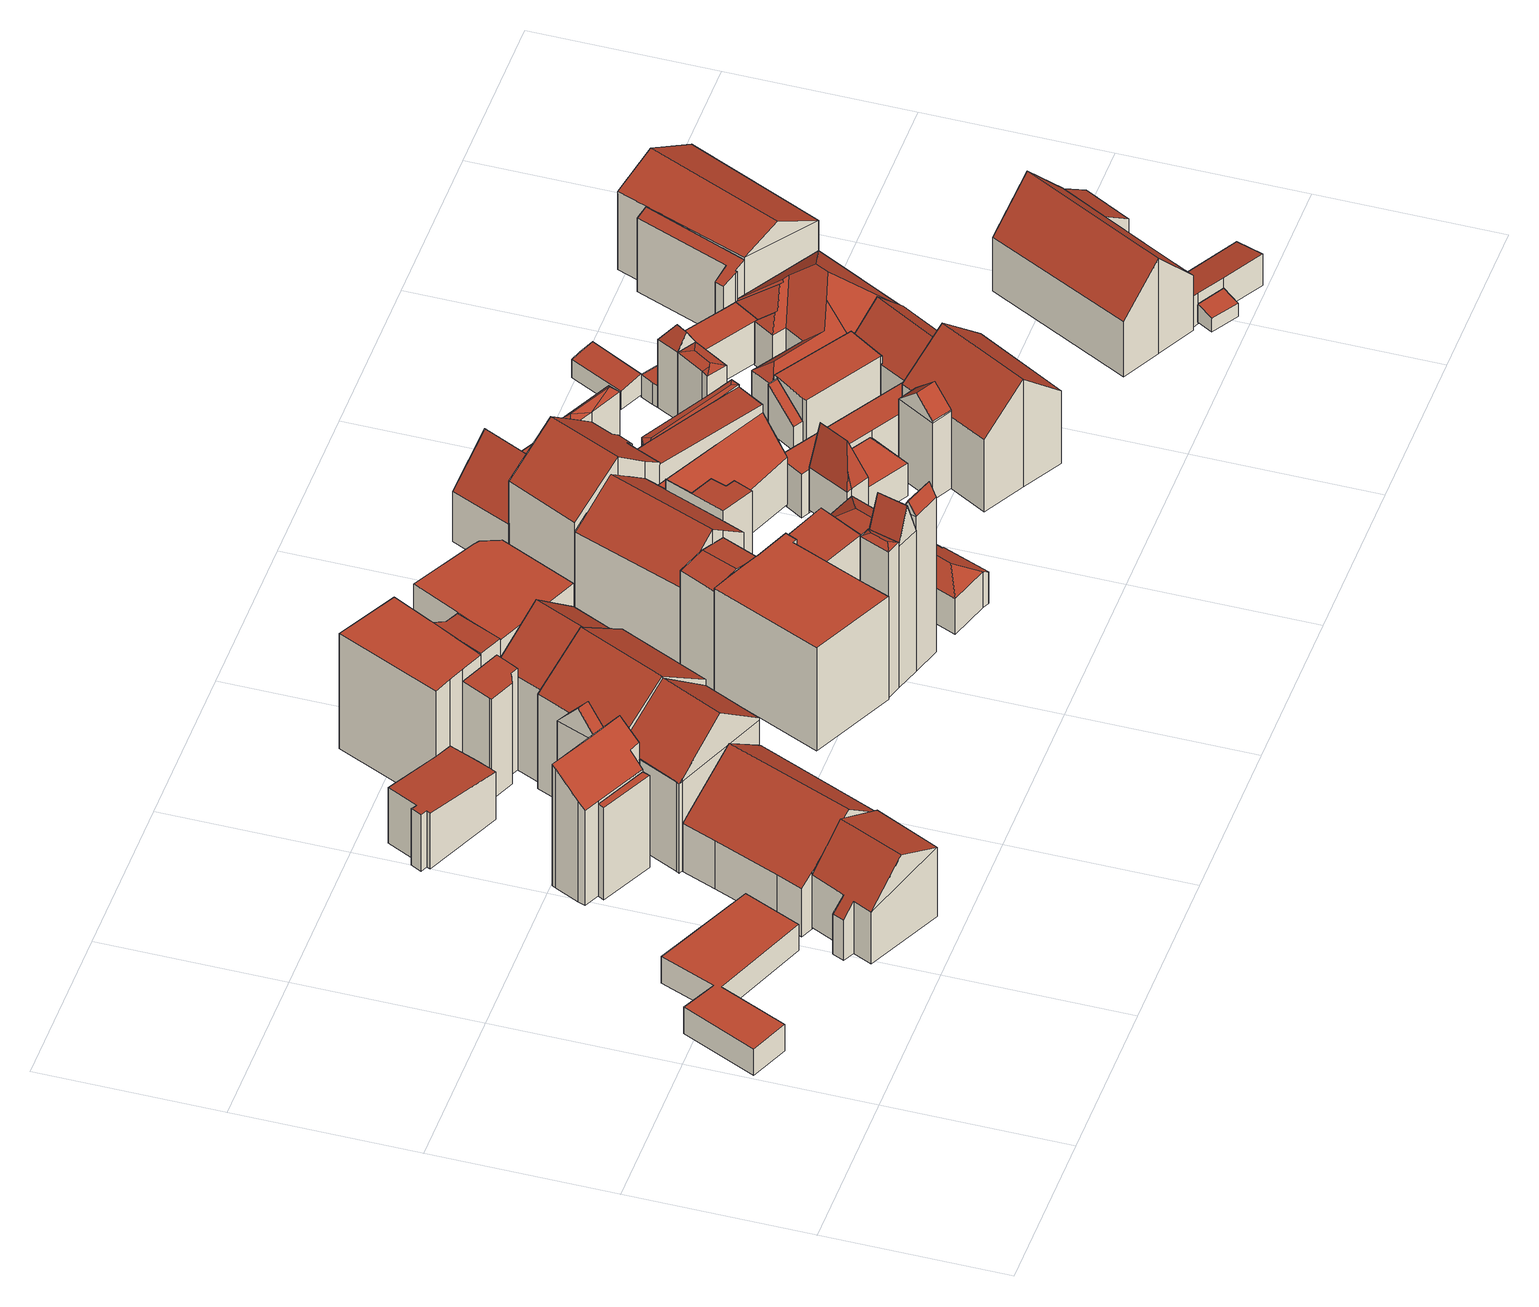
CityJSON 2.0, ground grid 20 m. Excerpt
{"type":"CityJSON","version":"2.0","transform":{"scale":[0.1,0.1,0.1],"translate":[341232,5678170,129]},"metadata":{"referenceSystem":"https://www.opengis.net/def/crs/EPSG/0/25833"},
"CityObjects":{
"building1":{"type":"Building","attributes":{"Dachtyp_tdc":"tdcPolyFlatRoof","Gemeindeschluessel":14729160,"Dachneigung":0,"QualitaetDacherkennung":53,"Geometrietyp2DReferenz":"3000","function":"31001_9998","roofType":"1000","measuredHeight":3.45},"geometry":[{"type":"MultiSurface","lod":"2","boundaries":[[[0,1,2,3]],[[1,4,5,2]],[[4,6,7,5]],[[6,8,9,7]],[[8,10,11,9]],[[10,12,13,11]],[[12,14,15,13]],[[14,0,3,15]],[[14,12,10,8,6,4,1,0]],[[3,2,5,7,9,11,13,15]]],"semantics":{"surfaces":[{"type":"WallSurface"},{"type":"RoofSurface"},{"type":"GroundSurface"}],"values":[0,0,0,0,0,0,0,0,1,2]}}]},
"building2":{"type":"Building","attributes":{"Dachtyp_tdc":"tdcFreeFormRoof","Gemeindeschluessel":14729160,"Dachneigung":46.72,"QualitaetDacherkennung":53,"Geometrietyp2DReferenz":"3000","function":"31001_9998","roofType":"5000","measuredHeight":11.23},"geometry":[{"type":"MultiSurface","lod":"2","boundaries":[[[16,17,18,19]],[[17,20,21,18]],[[20,22,23,21]],[[22,24,25,23]],[[24,26,27,25]],[[26,28,29,27]],[[28,30,31,29]],[[30,16,19,31]],[[32,33,22,20,17,16,30,28]],[[26,24,33,32]],[[24,22,33]],[[28,26,32]],[[19,18,21,23,25,27,29,31]]],"semantics":{"surfaces":[{"type":"WallSurface"},{"type":"RoofSurface"},{"type":"GroundSurface"}],"values":[0,0,0,0,0,0,0,0,1,1,0,0,2]}}]},
"building3":{"type":"Building","attributes":{"Dachtyp_tdc":"tdcFreeFormRoof","Gemeindeschluessel":14729160,"Dachneigung":38.31,"QualitaetDacherkennung":59,"Geometrietyp2DReferenz":"3000","function":"31001_9998","roofType":"5000","measuredHeight":11.74},"geometry":[{"type":"MultiSurface","lod":"2","boundaries":[[[34,35,36,37]],[[35,38,39,36]],[[38,40,41,39]],[[40,42,43,41]],[[42,44,45,43]],[[44,46,47,45]],[[46,48,49,47]],[[48,34,37,49]],[[50,51,44,42,40,38,35]],[[34,48,46,51,50]],[[35,34,50]],[[46,44,51]],[[37,36,39,41,43,45,47,49]]],"semantics":{"surfaces":[{"type":"WallSurface"},{"type":"RoofSurface"},{"type":"GroundSurface"}],"values":[0,0,0,0,0,0,0,0,1,1,0,0,2]}}]},
"building4":{"type":"Building","attributes":{"Gemeindeschluessel":14729160,"Geometrietyp2DReferenz":"3000","function":"31001_9998","roofType":"9999"},"children":["building4-1","building4-2","building4-3"]},
"building4-1":{"type":"BuildingPart","attributes":{"Dachtyp_tdc":"tdcPolyFlatRoof","Dachneigung":39.83,"QualitaetDacherkennung":68,"Geometrietyp2DReferenz":"3000","roofType":"2100","measuredHeight":15.8},"parents":["building4"],"geometry":[{"type":"MultiSurface","lod":"2","boundaries":[[[52,53,54,55,56]],[[53,57,58,59,54]],[[60,61,62,63,64]],[[61,65,66,62]],[[65,67,68,66]],[[67,69,70,68]],[[69,71,72,70]],[[71,73,74,75,72]],[[73,71,69,67,65,61,60,57,53,52]],[[55,54,59,63,62,66,68,70,72,75]],[[64,58,57,60]],[[64,63,59,58]],[[52,56,74,73]],[[56,55,75,74]]],"semantics":{"surfaces":[{"type":"WallSurface"},{"type":"RoofSurface"},{"type":"GroundSurface"},{"type":"ClosureSurface"}],"values":[0,0,0,0,0,0,0,0,1,2,0,3,0,3]}}]},
"building4-2":{"type":"BuildingPart","attributes":{"Dachtyp_tdc":"tdcGableRoof","Dachneigung":39.68,"QualitaetDacherkennung":66,"Geometrietyp2DReferenz":"3000","roofType":"3100","measuredHeight":16.64},"parents":["building4"],"geometry":[{"type":"MultiSurface","lod":"2","boundaries":[[[76,77,78,79]],[[77,80,81,78]],[[80,82,83,81]],[[82,84,85,83]],[[84,56,55,85]],[[74,86,87,75]],[[86,76,79,87]],[[88,89,90,91]],[[56,92,93,80,94,90,89,74]],[[76,91,90,94,77]],[[77,94,80]],[[80,93,82]],[[82,93,92,84]],[[84,92,56]],[[86,88,91,76]],[[74,89,88,86]],[[79,78,81,83,85,55,75,87]],[[74,75,55,56]]],"semantics":{"surfaces":[{"type":"WallSurface"},{"type":"RoofSurface"},{"type":"GroundSurface"},{"type":"ClosureSurface"}],"values":[0,0,0,0,0,0,0,1,1,0,0,0,0,0,0,0,2,3]}}]},
"building4-3":{"type":"BuildingPart","attributes":{"Dachtyp_tdc":"tdcPolyFlatRoof","Dachneigung":0,"QualitaetDacherkennung":26,"Geometrietyp2DReferenz":"3000","roofType":"1000","measuredHeight":11.86},"parents":["building4"],"geometry":[{"type":"MultiSurface","lod":"2","boundaries":[[[58,95,96,59]],[[95,97,98,96]],[[97,64,63,98]],[[97,95,58,64]],[[63,59,96,98]],[[59,63,64,58]]],"semantics":{"surfaces":[{"type":"WallSurface"},{"type":"RoofSurface"},{"type":"GroundSurface"},{"type":"ClosureSurface"}],"values":[0,0,0,1,2,3]}}]},
"building5":{"type":"Building","attributes":{"Dachtyp_tdc":"tdcPolyFlatRoof","Gemeindeschluessel":14729160,"Dachneigung":5.95,"QualitaetDacherkennung":78,"Geometrietyp2DReferenz":"3000","function":"31001_9998","roofType":"2100","measuredHeight":7.36},"geometry":[{"type":"MultiSurface","lod":"2","boundaries":[[[99,100,101,102]],[[100,103,104,101]],[[103,105,106,104]],[[105,107,108,106]],[[107,109,110,108]],[[109,111,112,110]],[[111,113,114,112]],[[113,115,116,114]],[[115,117,118,116]],[[117,99,102,118]],[[117,115,113,111,109,107,105,103,100,99]],[[102,101,104,106,108,110,112,114,116,118]]],"semantics":{"surfaces":[{"type":"WallSurface"},{"type":"RoofSurface"},{"type":"GroundSurface"}],"values":[0,0,0,0,0,0,0,0,0,0,1,2]}}]},
"building6":{"type":"Building","attributes":{"Dachtyp_tdc":"tdcPolyFlatRoof","Gemeindeschluessel":14729160,"Dachneigung":3.76,"QualitaetDacherkennung":42,"Geometrietyp2DReferenz":"3000","function":"31001_9998","roofType":"2100","measuredHeight":3.63},"geometry":[{"type":"MultiSurface","lod":"2","boundaries":[[[119,120,121,122]],[[120,123,124,121]],[[123,125,126,124]],[[125,119,122,126]],[[125,123,120,119]],[[122,121,124,126]]],"semantics":{"surfaces":[{"type":"WallSurface"},{"type":"RoofSurface"},{"type":"GroundSurface"}],"values":[0,0,0,0,1,2]}}]},
"building7":{"type":"Building","attributes":{"Gemeindeschluessel":14729160,"Geometrietyp2DReferenz":"3000","function":"31001_9998","roofType":"9999"},"children":["building7-1","building7-2"]},
"building7-1":{"type":"BuildingPart","attributes":{"Dachtyp_tdc":"tdcGableRoof","Dachneigung":37.81,"QualitaetDacherkennung":62,"Geometrietyp2DReferenz":"3000","roofType":"3100","measuredHeight":16.89},"parents":["building7"],"geometry":[{"type":"MultiSurface","lod":"2","boundaries":[[[127,128,75,129]],[[128,130,131,75]],[[132,133,134]],[[132,135,136,133]],[[135,137,138,136]],[[137,139,140,138]],[[139,141,142,140]],[[141,143,87,142]],[[143,127,129,87]],[[139,137,135,132,144,130,128,127]],[[127,143,141,139]],[[129,75,131,133,136,138,140,142,87]],[[132,134,144]],[[134,133,131,130,144]]],"semantics":{"surfaces":[{"type":"WallSurface"},{"type":"RoofSurface"},{"type":"GroundSurface"},{"type":"ClosureSurface"}],"values":[0,0,0,0,0,0,0,0,0,1,1,2,0,3]}}]},
"building7-2":{"type":"BuildingPart","attributes":{"Dachtyp_tdc":"tdcGableRoof","Dachneigung":49.41,"QualitaetDacherkennung":61,"Geometrietyp2DReferenz":"3000","roofType":"3100","measuredHeight":15.13},"parents":["building7"],"geometry":[{"type":"MultiSurface","lod":"2","boundaries":[[[145,146,147,131,130]],[[146,148,149,147]],[[148,134,133,149]],[[148,146,150]],[[145,144,134,151]],[[146,145,151,150]],[[134,148,150,151]],[[131,147,149,133]],[[130,144,145]],[[131,133,134,144,130]]],"semantics":{"surfaces":[{"type":"WallSurface"},{"type":"RoofSurface"},{"type":"GroundSurface"},{"type":"ClosureSurface"}],"values":[0,0,0,0,0,1,1,2,0,3]}}]},
"building8":{"type":"Building","attributes":{"Gemeindeschluessel":14729160,"Geometrietyp2DReferenz":"3000","function":"31001_9998","roofType":"9999"},"children":["building8-1","building8-2"]},
"building8-1":{"type":"BuildingPart","attributes":{"Dachtyp_tdc":"tdcGableRoof","Dachneigung":39.95,"QualitaetDacherkennung":59,"Geometrietyp2DReferenz":"3000","roofType":"3100","measuredHeight":16.46},"parents":["building8"],"geometry":[{"type":"MultiSurface","lod":"2","boundaries":[[[152,153,154,155]],[[153,156,157,154]],[[156,158,159,157]],[[153,152,160]],[[158,156,161]],[[152,162,158,161,160]],[[156,153,160,161]],[[159,163,155,154,157]],[[162,163,159,158]],[[152,155,163,162]]],"semantics":{"surfaces":[{"type":"WallSurface"},{"type":"RoofSurface"},{"type":"GroundSurface"},{"type":"ClosureSurface"}],"values":[0,0,0,0,0,1,1,2,0,3]}}]},
"building8-2":{"type":"BuildingPart","attributes":{"Dachtyp_tdc":"tdcPolyFlatRoof","Dachneigung":5.05,"QualitaetDacherkennung":59,"Geometrietyp2DReferenz":"3000","roofType":"2100","measuredHeight":13.31},"parents":["building8"],"geometry":[{"type":"MultiSurface","lod":"2","boundaries":[[[164,165,166,163,162]],[[165,167,168,166]],[[167,169,170,168]],[[169,171,126,170]],[[171,172,124,126]],[[172,173,152,155,124]],[[173,172,171,169,167,165,164]],[[163,166,168,170,126,124,155]],[[164,162,152,173]],[[162,163,155,152]]],"semantics":{"surfaces":[{"type":"WallSurface"},{"type":"RoofSurface"},{"type":"GroundSurface"},{"type":"ClosureSurface"}],"values":[0,0,0,0,0,0,1,2,0,3]}}]},
"building9":{"type":"Building","attributes":{"Gemeindeschluessel":14729160,"Geometrietyp2DReferenz":"3000","function":"31001_9998","roofType":"9999"},"children":["building9-1","building9-2","building9-3"]},
"building9-1":{"type":"BuildingPart","attributes":{"Dachtyp_tdc":"tdcPolyFlatRoof","Dachneigung":3.87,"QualitaetDacherkennung":78,"Geometrietyp2DReferenz":"3000","roofType":"2100","measuredHeight":15.14},"parents":["building9"],"geometry":[{"type":"MultiSurface","lod":"2","boundaries":[[[174,175,176,177,178,179]],[[180,181,182,183]],[[181,184,185,182]],[[184,181,180,186,175,174,187]],[[178,177,183,182,185]],[[186,176,175]],[[180,183,177,176,186]],[[179,187,174]],[[178,185,184,187,179]]],"semantics":{"surfaces":[{"type":"WallSurface"},{"type":"RoofSurface"},{"type":"GroundSurface"},{"type":"ClosureSurface"}],"values":[0,0,0,1,2,0,3,0,3]}}]},
"building9-2":{"type":"BuildingPart","attributes":{"Dachtyp_tdc":"tdcPolyFlatRoof","Dachneigung":0,"QualitaetDacherkennung":79,"Geometrietyp2DReferenz":"3000","roofType":"1000","measuredHeight":14.87},"parents":["building9"],"geometry":[{"type":"MultiSurface","lod":"2","boundaries":[[[188,189,190,185,184]],[[189,191,192,190]],[[191,193,194,192]],[[193,195,196,194]],[[195,197,198,196]],[[197,179,178,198]],[[179,197,195,193,191,189,188,187]],[[185,190,192,194,196,198,178]],[[184,187,188]],[[185,178,179,187,184]]],"semantics":{"surfaces":[{"type":"WallSurface"},{"type":"RoofSurface"},{"type":"GroundSurface"},{"type":"ClosureSurface"}],"values":[0,0,0,0,0,0,1,2,0,3]}}]},
"building9-3":{"type":"BuildingPart","attributes":{"Dachtyp_tdc":"tdcPolyFlatRoof","Dachneigung":0,"QualitaetDacherkennung":66,"Geometrietyp2DReferenz":"3000","roofType":"1000","measuredHeight":14.91},"parents":["building9"],"geometry":[{"type":"MultiSurface","lod":"2","boundaries":[[[199,200,201,202]],[[200,203,180,183,201]],[[176,204,205,177]],[[204,206,116,205]],[[206,207,114,116]],[[207,199,202,114]],[[207,206,204,176,186,203,200,199]],[[202,201,183,177,205,116,114]],[[186,180,203]],[[177,183,180,186,176]]],"semantics":{"surfaces":[{"type":"WallSurface"},{"type":"RoofSurface"},{"type":"GroundSurface"},{"type":"ClosureSurface"}],"values":[0,0,0,0,0,0,1,2,0,3]}}]},
"building10":{"type":"Building","attributes":{"Gemeindeschluessel":14729160,"Geometrietyp2DReferenz":"3000","function":"31001_9998","roofType":"9999"},"children":["building10-1","building10-2"]},
"building10-1":{"type":"BuildingPart","attributes":{"Dachtyp_tdc":"tdcPolyFlatRoof","Dachneigung":0,"QualitaetDacherkennung":54,"Geometrietyp2DReferenz":"3000","roofType":"1000","measuredHeight":13.32},"parents":["building10"],"geometry":[{"type":"MultiSurface","lod":"2","boundaries":[[[208,209,210,211,212]],[[213,214,215,216,217]],[[214,218,219,215]],[[218,220,221,219]],[[220,222,223,221]],[[222,224,225,223]],[[224,226,227,225]],[[226,208,212,227]],[[226,224,222,220,218,214,213,228,229,209,208]],[[212,211,216,215,219,221,223,225,227]],[[217,228,213]],[[229,210,209]],[[217,216,211,210]],[[217,210,229,228]]],"semantics":{"surfaces":[{"type":"WallSurface"},{"type":"RoofSurface"},{"type":"GroundSurface"},{"type":"ClosureSurface"}],"values":[0,0,0,0,0,0,0,0,1,2,0,0,3,3]}}]},
"building10-2":{"type":"BuildingPart","attributes":{"Dachtyp_tdc":"tdcGableRoof","Dachneigung":10.09,"QualitaetDacherkennung":53,"Geometrietyp2DReferenz":"3000","roofType":"3100","measuredHeight":13.54},"parents":["building10"],"geometry":[{"type":"MultiSurface","lod":"2","boundaries":[[[210,230,231,211]],[[230,232,233,231]],[[232,217,216,233]],[[232,230,234]],[[230,210,229,235,234]],[[217,232,234,235,228]],[[211,231,233,216]],[[210,211,216,217]],[[228,235,229]],[[217,228,229,210]]],"semantics":{"surfaces":[{"type":"WallSurface"},{"type":"RoofSurface"},{"type":"GroundSurface"},{"type":"ClosureSurface"}],"values":[0,0,0,0,1,1,2,3,0,3]}}]},
"building11":{"type":"Building","attributes":{"Dachtyp_tdc":"tdcFreeFormRoof","Gemeindeschluessel":14729160,"Dachneigung":28.07,"QualitaetDacherkennung":9,"Geometrietyp2DReferenz":"3000","function":"31001_9998","roofType":"5000","measuredHeight":19.26},"geometry":[{"type":"MultiSurface","lod":"2","boundaries":[[[236,237,238,239]],[[237,240,241,238]],[[240,242,243,241]],[[242,236,239,243]],[[244,242,240]],[[245,244,240,237]],[[245,237,236]],[[244,245,236,242]],[[239,238,241,243]]],"semantics":{"surfaces":[{"type":"WallSurface"},{"type":"RoofSurface"},{"type":"GroundSurface"}],"values":[0,0,0,0,1,1,1,1,2]}}]},
"building12":{"type":"Building","attributes":{"Dachtyp_tdc":"tdcFreeFormRoof","Gemeindeschluessel":14729160,"Dachneigung":71.03,"QualitaetDacherkennung":15,"Geometrietyp2DReferenz":"3000","function":"31001_9998","roofType":"5000","measuredHeight":22.57},"geometry":[{"type":"MultiSurface","lod":"2","boundaries":[[[246,247,243,239]],[[247,248,249,243]],[[248,250,251,249]],[[250,252,253,251]],[[252,246,239,253]],[[254,250,248]],[[255,250,254]],[[250,255,252]],[[254,248,247]],[[255,254,247,246]],[[255,246,252]],[[239,243,249,251,253]]],"semantics":{"surfaces":[{"type":"WallSurface"},{"type":"RoofSurface"},{"type":"GroundSurface"}],"values":[0,0,0,0,0,1,1,1,0,1,0,2]}}]},
"building13":{"type":"Building","attributes":{"Dachtyp_tdc":"tdcFreeFormRoof","Gemeindeschluessel":14729160,"Dachneigung":59.98,"QualitaetDacherkennung":7,"Geometrietyp2DReferenz":"3000","function":"31001_9998","roofType":"5000","measuredHeight":21.56},"geometry":[{"type":"MultiSurface","lod":"2","boundaries":[[[256,257,253,258]],[[257,259,251,253]],[[259,260,261,251]],[[260,256,258,261]],[[262,263,260,259]],[[262,259,257]],[[263,262,257,256]],[[263,256,260]],[[258,253,251,261]]],"semantics":{"surfaces":[{"type":"WallSurface"},{"type":"RoofSurface"},{"type":"GroundSurface"}],"values":[0,0,0,0,1,0,1,0,2]}}]},
"building14":{"type":"Building","attributes":{"Gemeindeschluessel":14729160,"Geometrietyp2DReferenz":"3000","function":"31001_9998","roofType":"9999"},"children":["building14-1","building14-2"]},
"building14-1":{"type":"BuildingPart","attributes":{"Dachtyp_tdc":"tdcGableRoof","Dachneigung":41.11,"QualitaetDacherkennung":65,"Geometrietyp2DReferenz":"3000","roofType":"3100","measuredHeight":15.08},"parents":["building14"],"geometry":[{"type":"MultiSurface","lod":"2","boundaries":[[[264,265,266,267]],[[265,268,233,266]],[[268,269,270,233]],[[269,271,231,270]],[[271,272,273,231]],[[272,274,275,273]],[[274,276,277,275]],[[276,278,279,277]],[[278,280,281,279]],[[274,272,271,269]],[[269,268,265,264,280,278,276,274]],[[281,267,266,233,270,231,273,275,277,279]],[[267,281,280,264]]],"semantics":{"surfaces":[{"type":"WallSurface"},{"type":"RoofSurface"},{"type":"GroundSurface"},{"type":"ClosureSurface"}],"values":[0,0,0,0,0,0,0,0,0,1,1,2,3]}}]},
"building14-2":{"type":"BuildingPart","attributes":{"Dachtyp_tdc":"tdcPolyFlatRoof","Dachneigung":3.14,"QualitaetDacherkennung":75,"Geometrietyp2DReferenz":"3000","roofType":"2100","measuredHeight":12.87},"parents":["building14"],"geometry":[{"type":"MultiSurface","lod":"2","boundaries":[[[282,283,279,281,280]],[[283,284,285,279]],[[284,286,287,285]],[[286,288,289,287]],[[288,290,291,289]],[[290,292,293,291]],[[292,294,295,293]],[[294,296,264,267,295]],[[294,292,290,288,286,284,283,282,296]],[[267,281,279,285,287,289,291,293,295]],[[282,280,264,296]],[[280,281,267,264]]],"semantics":{"surfaces":[{"type":"WallSurface"},{"type":"RoofSurface"},{"type":"GroundSurface"},{"type":"ClosureSurface"}],"values":[0,0,0,0,0,0,0,0,1,2,0,3]}}]},
"building15":{"type":"Building","attributes":{"Dachtyp_tdc":"tdcPolyFlatRoof","Gemeindeschluessel":14729160,"Dachneigung":7.16,"QualitaetDacherkennung":75,"Geometrietyp2DReferenz":"3000","function":"31001_9998","roofType":"2100","measuredHeight":6.67},"geometry":[{"type":"MultiSurface","lod":"2","boundaries":[[[297,298,215,219]],[[298,299,216,215]],[[299,300,233,216]],[[300,301,266,233]],[[301,302,303,266]],[[302,304,305,303]],[[304,306,307,305]],[[306,297,219,307]],[[306,304,302,301,300,299,298,297]],[[219,215,216,233,266,303,305,307]]],"semantics":{"surfaces":[{"type":"WallSurface"},{"type":"RoofSurface"},{"type":"GroundSurface"}],"values":[0,0,0,0,0,0,0,0,1,2]}}]},
"building16":{"type":"Building","attributes":{"Dachtyp_tdc":"tdcPolyFlatRoof","Gemeindeschluessel":14729160,"Dachneigung":3.64,"QualitaetDacherkennung":50,"Geometrietyp2DReferenz":"3000","function":"31001_9998","roofType":"2100","measuredHeight":3.98},"geometry":[{"type":"MultiSurface","lod":"2","boundaries":[[[308,309,310,311]],[[309,312,313,310]],[[312,314,315,313]],[[314,308,311,315]],[[314,312,309,308]],[[311,310,313,315]]],"semantics":{"surfaces":[{"type":"WallSurface"},{"type":"RoofSurface"},{"type":"GroundSurface"}],"values":[0,0,0,0,1,2]}}]},
"building17":{"type":"Building","attributes":{"Dachtyp_tdc":"tdcFreeFormRoof","Gemeindeschluessel":14729160,"Dachneigung":31.75,"QualitaetDacherkennung":18,"Geometrietyp2DReferenz":"3000","function":"31001_9998","roofType":"5000","measuredHeight":6.1},"geometry":[{"type":"MultiSurface","lod":"2","boundaries":[[[316,317,318,319]],[[317,320,321,318]],[[320,322,323,321]],[[322,324,325,323]],[[324,326,327,325]],[[326,328,329,327]],[[328,330,331,329]],[[330,332,333,331]],[[332,334,335,333]],[[334,316,319,335]],[[330,328,326,324,336,337]],[[324,322,336]],[[322,320,317,316,334,337,336]],[[334,332,330,337]],[[319,318,321,323,325,327,329,331,333,335]]],"semantics":{"surfaces":[{"type":"WallSurface"},{"type":"RoofSurface"},{"type":"GroundSurface"}],"values":[0,0,0,0,0,0,0,0,0,0,1,1,1,1,2]}}]},
"building18":{"type":"Building","attributes":{"Dachtyp_tdc":"tdcGableRoof","Gemeindeschluessel":14729160,"Dachneigung":53.48,"QualitaetDacherkennung":50,"Geometrietyp2DReferenz":"3000","function":"31001_9998","roofType":"3100","measuredHeight":11.71},"geometry":[{"type":"MultiSurface","lod":"2","boundaries":[[[338,339,340,341]],[[339,342,343,340]],[[342,344,345,343]],[[344,346,347,345]],[[346,348,349,347]],[[348,350,351,349]],[[350,352,353,351]],[[352,338,341,353]],[[348,346,344,342]],[[342,339,338,352,350,348]],[[341,340,343,345,347,349,351,353]]],"semantics":{"surfaces":[{"type":"WallSurface"},{"type":"RoofSurface"},{"type":"GroundSurface"}],"values":[0,0,0,0,0,0,0,0,1,1,2]}}]},
"building19":{"type":"Building","attributes":{"Gemeindeschluessel":14729160,"Geometrietyp2DReferenz":"3000","function":"31001_9998","roofType":"9999"},"children":["building19-1","building19-2","building19-3"]},
"building19-1":{"type":"BuildingPart","attributes":{"Dachtyp_tdc":"tdcPolyFlatRoof","Dachneigung":5.62,"QualitaetDacherkennung":31,"Geometrietyp2DReferenz":"3000","roofType":"2100","measuredHeight":12.09},"parents":["building19"],"geometry":[{"type":"MultiSurface","lod":"2","boundaries":[[[354,355,356,357]],[[355,358,359,356]],[[360,361,362,363,364]],[[360,358,355,354,365,361]],[[363,357,356,359,364]],[[365,362,361]],[[354,357,363,362,365]],[[364,359,358,360]]],"semantics":{"surfaces":[{"type":"WallSurface"},{"type":"RoofSurface"},{"type":"GroundSurface"},{"type":"ClosureSurface"}],"values":[0,0,0,1,2,0,3,3]}}]},
"building19-2":{"type":"BuildingPart","attributes":{"Dachtyp_tdc":"tdcFreeFormRoof","Dachneigung":13.25,"QualitaetDacherkennung":22,"Geometrietyp2DReferenz":"3000","roofType":"5000","measuredHeight":11.1},"parents":["building19"],"geometry":[{"type":"MultiSurface","lod":"2","boundaries":[[[366,367,368,369]],[[367,370,371,368]],[[370,372,354,357,371]],[[362,366,369,363]],[[373,372,370]],[[370,367,366,374,373]],[[374,366,362]],[[373,374,362,365,372]],[[369,368,371,357,363]],[[365,354,372]],[[363,357,354,365,362]]],"semantics":{"surfaces":[{"type":"WallSurface"},{"type":"RoofSurface"},{"type":"GroundSurface"},{"type":"ClosureSurface"}],"values":[0,0,0,0,1,1,1,1,2,0,3]}}]},
"building19-3":{"type":"BuildingPart","attributes":{"Dachtyp_tdc":"tdcGableRoof","Dachneigung":37.41,"QualitaetDacherkennung":68,"Geometrietyp2DReferenz":"3000","roofType":"3100","measuredHeight":16.78},"parents":["building19"],"geometry":[{"type":"MultiSurface","lod":"2","boundaries":[[[375,376,377,378]],[[376,379,380,377]],[[379,381,382,380]],[[381,383,360,364,382]],[[384,385,386,359,358]],[[385,387,388,386]],[[387,389,390,388]],[[389,391,345,390]],[[391,392,393,345]],[[392,394,340,393]],[[394,395,396,340]],[[395,375,378,396]],[[392,391,389,387]],[[387,385,384,383,381,379,376,375,395,394,392]],[[378,377,380,382,364,359,386,388,390,345,393,340,396]],[[384,358,360,383]],[[358,359,364,360]]],"semantics":{"surfaces":[{"type":"WallSurface"},{"type":"RoofSurface"},{"type":"GroundSurface"},{"type":"ClosureSurface"}],"values":[0,0,0,0,0,0,0,0,0,0,0,0,1,1,2,0,3]}}]},
"building20":{"type":"Building","attributes":{"Dachtyp_tdc":"tdcPolyFlatRoof","Gemeindeschluessel":14729160,"Dachneigung":42.91,"QualitaetDacherkennung":69,"Geometrietyp2DReferenz":"3000","function":"31001_9998","roofType":"2100","measuredHeight":9.56},"geometry":[{"type":"MultiSurface","lod":"2","boundaries":[[[397,398,399,400]],[[398,401,402,399]],[[401,403,404,402]],[[403,405,406,404]],[[405,407,408,406]],[[407,409,410,408]],[[409,411,412,410]],[[411,397,400,412]],[[411,409,407,405,403,401,398,397]],[[400,399,402,404,406,408,410,412]]],"semantics":{"surfaces":[{"type":"WallSurface"},{"type":"RoofSurface"},{"type":"GroundSurface"}],"values":[0,0,0,0,0,0,0,0,1,2]}}]},
"building21":{"type":"Building","attributes":{"Dachtyp_tdc":"tdcFreeFormRoof","Gemeindeschluessel":14729160,"Dachneigung":72.75,"QualitaetDacherkennung":17,"Geometrietyp2DReferenz":"3000","function":"31001_9998","roofType":"5000","measuredHeight":10.39},"geometry":[{"type":"MultiSurface","lod":"2","boundaries":[[[413,414,415,333]],[[414,416,417,415]],[[416,418,419,417]],[[418,420,335,419]],[[420,413,333,335]],[[421,422,420,418]],[[423,421,418,416]],[[423,416,414]],[[422,421,423,414,413]],[[422,413,420]],[[333,415,417,419,335]]],"semantics":{"surfaces":[{"type":"WallSurface"},{"type":"RoofSurface"},{"type":"GroundSurface"}],"values":[0,0,0,0,0,1,1,0,1,1,2]}}]},
"building22":{"type":"Building","attributes":{"Dachtyp_tdc":"tdcFreeFormRoof","Gemeindeschluessel":14729160,"Dachneigung":41.61,"QualitaetDacherkennung":1,"Geometrietyp2DReferenz":"3000","function":"31001_9998","roofType":"5000","measuredHeight":14.29},"geometry":[{"type":"MultiSurface","lod":"2","boundaries":[[[424,425,340,396]],[[425,426,341,340]],[[426,427,428,341]],[[427,429,430,428]],[[429,424,396,430]],[[431,429,427]],[[432,431,427,426]],[[432,426,425]],[[431,424,429]],[[432,424,431]],[[424,432,425]],[[396,340,341,428,430]]],"semantics":{"surfaces":[{"type":"WallSurface"},{"type":"RoofSurface"},{"type":"GroundSurface"}],"values":[0,0,0,0,0,1,1,1,1,1,1,2]}}]},
"building23":{"type":"Building","attributes":{"Dachtyp_tdc":"tdcPolyFlatRoof","Gemeindeschluessel":14729160,"Dachneigung":2.59,"QualitaetDacherkennung":27,"Geometrietyp2DReferenz":"3000","function":"31001_9998","roofType":"2100","measuredHeight":5.54},"geometry":[{"type":"MultiSurface","lod":"2","boundaries":[[[433,434,435,436]],[[434,437,438,435]],[[437,439,440,438]],[[439,441,442,440]],[[441,443,444,442]],[[443,433,436,444]],[[443,441,439,437,434,433]],[[436,435,438,440,442,444]]],"semantics":{"surfaces":[{"type":"WallSurface"},{"type":"RoofSurface"},{"type":"GroundSurface"}],"values":[0,0,0,0,0,0,1,2]}}]},
"building24":{"type":"Building","attributes":{"Dachtyp_tdc":"tdcFreeFormRoof","Gemeindeschluessel":14729160,"Dachneigung":51.87,"QualitaetDacherkennung":5,"Geometrietyp2DReferenz":"3000","function":"31001_9998","roofType":"5000","measuredHeight":7.49},"geometry":[{"type":"MultiSurface","lod":"2","boundaries":[[[445,446,417,419]],[[446,447,448,417]],[[447,449,450,448]],[[449,445,419,450]],[[451,449,447]],[[452,451,447,446]],[[452,446,445]],[[451,452,445,449]],[[419,417,448,450]]],"semantics":{"surfaces":[{"type":"WallSurface"},{"type":"RoofSurface"},{"type":"GroundSurface"}],"values":[0,0,0,0,1,1,0,1,2]}}]},
"building25":{"type":"Building","attributes":{"Dachtyp_tdc":"tdcPolyFlatRoof","Gemeindeschluessel":14729160,"Dachneigung":32.99,"QualitaetDacherkennung":64,"Geometrietyp2DReferenz":"3000","function":"31001_9998","roofType":"2100","measuredHeight":5.29},"geometry":[{"type":"MultiSurface","lod":"2","boundaries":[[[453,454,455,456]],[[454,457,458,455]],[[457,459,460,458]],[[459,453,456,460]],[[459,457,454,453]],[[456,455,458,460]]],"semantics":{"surfaces":[{"type":"WallSurface"},{"type":"RoofSurface"},{"type":"GroundSurface"}],"values":[0,0,0,0,1,2]}}]},
"building26":{"type":"Building","attributes":{"Dachtyp_tdc":"tdcPolyFlatRoof","Gemeindeschluessel":14729160,"Dachneigung":6.29,"QualitaetDacherkennung":61,"Geometrietyp2DReferenz":"3000","function":"31001_9998","roofType":"2100","measuredHeight":4.39},"geometry":[{"type":"MultiSurface","lod":"2","boundaries":[[[461,462,463,464]],[[462,465,466,463]],[[465,467,468,466]],[[467,469,470,468]],[[469,461,464,470]],[[469,467,465,462,461]],[[464,463,466,468,470]]],"semantics":{"surfaces":[{"type":"WallSurface"},{"type":"RoofSurface"},{"type":"GroundSurface"}],"values":[0,0,0,0,0,1,2]}}]},
"building27":{"type":"Building","attributes":{"Gemeindeschluessel":14729160,"Geometrietyp2DReferenz":"3000","function":"31001_9998","roofType":"9999"},"children":["building27-1","building27-2"]},
"building27-1":{"type":"BuildingPart","attributes":{"Dachtyp_tdc":"tdcGableRoof","Dachneigung":43.27,"QualitaetDacherkennung":59,"Geometrietyp2DReferenz":"3000","roofType":"3100","measuredHeight":12.35},"parents":["building27"],"geometry":[{"type":"MultiSurface","lod":"2","boundaries":[[[471,472,473,474]],[[472,475,476,473]],[[475,477,476]],[[478,471,474,479,480]],[[481,482,483,484]],[[472,483,482,475]],[[471,484,483,472]],[[478,481,484,471]],[[475,482,481,478]],[[474,473,476,479]],[[480,477,475,478]],[[480,479,476,477]]],"semantics":{"surfaces":[{"type":"WallSurface"},{"type":"RoofSurface"},{"type":"GroundSurface"},{"type":"ClosureSurface"}],"values":[0,0,0,0,1,1,0,0,0,2,0,3]}}]},
"building27-2":{"type":"BuildingPart","attributes":{"Dachtyp_tdc":"tdcGableRoof","Dachneigung":40.97,"QualitaetDacherkennung":61,"Geometrietyp2DReferenz":"3000","roofType":"3100","measuredHeight":13.83},"parents":["building27"],"geometry":[{"type":"MultiSurface","lod":"2","boundaries":[[[485,486,487,488]],[[486,480,479,487]],[[477,489,476]],[[489,490,491,476]],[[490,492,493,491]],[[492,494,495,493]],[[494,496,497,495]],[[496,485,488,497]],[[492,490,489,477,480,486,485]],[[485,496,494,492]],[[488,487,479,476,491,493,495,497]],[[477,476,479,480]]],"semantics":{"surfaces":[{"type":"WallSurface"},{"type":"RoofSurface"},{"type":"GroundSurface"},{"type":"ClosureSurface"}],"values":[0,0,0,0,0,0,0,0,1,1,2,3]}}]},
"building28":{"type":"Building","attributes":{"Dachtyp_tdc":"tdcPolyFlatRoof","Gemeindeschluessel":14729160,"Dachneigung":38.42,"QualitaetDacherkennung":53,"Geometrietyp2DReferenz":"3000","function":"31001_9998","roofType":"2100","measuredHeight":6.04},"geometry":[{"type":"MultiSurface","lod":"2","boundaries":[[[498,499,500,501]],[[499,502,503,500]],[[502,504,505,503]],[[504,498,501,505]],[[504,502,499,498]],[[501,500,503,505]]],"semantics":{"surfaces":[{"type":"WallSurface"},{"type":"RoofSurface"},{"type":"GroundSurface"}],"values":[0,0,0,0,1,2]}}]},
"building29":{"type":"Building","attributes":{"Gemeindeschluessel":14729160,"Geometrietyp2DReferenz":"3000","function":"31001_9998","roofType":"9999"},"children":["building29-1","building29-2"]},
"building29-1":{"type":"BuildingPart","attributes":{"Dachtyp_tdc":"tdcPolyFlatRoof","Dachneigung":0,"QualitaetDacherkennung":29,"Geometrietyp2DReferenz":"3000","roofType":"1000","measuredHeight":5.62},"parents":["building29"],"geometry":[{"type":"MultiSurface","lod":"2","boundaries":[[[506,507,508,509,510]],[[507,511,512,508]],[[511,513,514,512]],[[513,515,516,514]],[[515,517,518,516]],[[517,519,520,518]],[[519,521,522,520]],[[521,523,524,525,522]],[[521,519,517,515,513,511,507,506,523]],[[525,509,508,512,514,516,518,520,522]],[[510,524,523,506]],[[510,509,525,524]]],"semantics":{"surfaces":[{"type":"WallSurface"},{"type":"RoofSurface"},{"type":"GroundSurface"},{"type":"ClosureSurface"}],"values":[0,0,0,0,0,0,0,0,1,2,0,3]}}]},
"building29-2":{"type":"BuildingPart","attributes":{"Dachtyp_tdc":"tdcGableRoof","Dachneigung":44.58,"QualitaetDacherkennung":83,"Geometrietyp2DReferenz":"3000","roofType":"3100","measuredHeight":9.19},"parents":["building29"],"geometry":[{"type":"MultiSurface","lod":"2","boundaries":[[[526,527,528,529]],[[527,530,531,528]],[[530,532,533,531]],[[532,534,535,533]],[[534,536,537,535]],[[536,538,539,537]],[[538,540,541,539]],[[540,510,509,541]],[[524,526,529,525]],[[540,538,536,534]],[[534,532,530,527,526,524,510,540]],[[529,528,531,533,535,537,539,541,509,525]],[[525,509,510,524]]],"semantics":{"surfaces":[{"type":"WallSurface"},{"type":"RoofSurface"},{"type":"GroundSurface"},{"type":"ClosureSurface"}],"values":[0,0,0,0,0,0,0,0,0,1,1,2,3]}}]},
"building30":{"type":"Building","attributes":{"Dachtyp_tdc":"tdcFreeFormRoof","Gemeindeschluessel":14729160,"Dachneigung":16.24,"QualitaetDacherkennung":4,"Geometrietyp2DReferenz":"3000","function":"31001_9998","roofType":"5000","measuredHeight":8.91},"geometry":[{"type":"MultiSurface","lod":"2","boundaries":[[[542,543,544,545]],[[543,546,547,544]],[[546,548,549,547]],[[548,550,551,549]],[[550,542,545,551]],[[552,553,550,548]],[[552,548,546]],[[554,553,552,546,543]],[[554,543,542]],[[553,554,542,550]],[[545,544,547,549,551]]],"semantics":{"surfaces":[{"type":"WallSurface"},{"type":"RoofSurface"},{"type":"GroundSurface"}],"values":[0,0,0,0,0,1,1,1,1,1,2]}}]},
"building31":{"type":"Building","attributes":{"Dachtyp_tdc":"tdcPolyFlatRoof","Gemeindeschluessel":14729160,"Dachneigung":2.73,"QualitaetDacherkennung":75,"Geometrietyp2DReferenz":"3000","function":"31001_9998","roofType":"2100","measuredHeight":6.58},"geometry":[{"type":"MultiSurface","lod":"2","boundaries":[[[555,556,557,558]],[[556,559,560,557]],[[559,561,562,560]],[[561,563,564,562]],[[563,565,566,564]],[[565,567,568,566]],[[567,555,558,568]],[[567,565,563,561,559,556,555]],[[558,557,560,562,564,566,568]]],"semantics":{"surfaces":[{"type":"WallSurface"},{"type":"RoofSurface"},{"type":"GroundSurface"}],"values":[0,0,0,0,0,0,0,1,2]}}]},
"building32":{"type":"Building","attributes":{"Dachtyp_tdc":"tdcPolyFlatRoof","Gemeindeschluessel":14729160,"Dachneigung":7.69,"QualitaetDacherkennung":73,"Geometrietyp2DReferenz":"3000","function":"31001_9998","roofType":"2100","measuredHeight":2.69},"geometry":[{"type":"MultiSurface","lod":"2","boundaries":[[[569,570,571,572]],[[570,573,574,571]],[[573,575,576,574]],[[575,577,578,576]],[[577,569,572,578]],[[577,575,573,570,569]],[[572,571,574,576,578]]],"semantics":{"surfaces":[{"type":"WallSurface"},{"type":"RoofSurface"},{"type":"GroundSurface"}],"values":[0,0,0,0,0,1,2]}}]},
"building33":{"type":"Building","attributes":{"Gemeindeschluessel":14729160,"Geometrietyp2DReferenz":"3000","function":"31001_9998","roofType":"9999"},"children":["building33-1","building33-2","building33-3"]},
"building33-1":{"type":"BuildingPart","attributes":{"Dachtyp_tdc":"tdcFreeFormRoof","Dachneigung":59.1,"QualitaetDacherkennung":8,"Geometrietyp2DReferenz":"3000","roofType":"5000","measuredHeight":10.8},"parents":["building33"],"geometry":[{"type":"MultiSurface","lod":"2","boundaries":[[[579,548,580,581,582]],[[548,546,583,580]],[[546,584,585,586,583]],[[587,588,584,546]],[[587,546,548]],[[588,587,548,579]],[[588,579,584]],[[581,580,583,586]],[[582,585,584,579]],[[582,581,586,585]]],"semantics":{"surfaces":[{"type":"WallSurface"},{"type":"RoofSurface"},{"type":"GroundSurface"},{"type":"ClosureSurface"}],"values":[0,0,0,1,0,1,1,2,0,3]}}]},
"building33-2":{"type":"BuildingPart","attributes":{"Dachtyp_tdc":"tdcPolyFlatRoof","Dachneigung":3.04,"QualitaetDacherkennung":58,"Geometrietyp2DReferenz":"3000","roofType":"2100","measuredHeight":2.85},"parents":["building33"],"geometry":[{"type":"MultiSurface","lod":"2","boundaries":[[[589,582,581,590]],[[585,591,592,586]],[[591,593,594,592]],[[593,595,596,594]],[[595,593,591,585,582,589]],[[590,581,586,592,594,596]],[[585,586,581,582]],[[589,590,596,595]]],"semantics":{"surfaces":[{"type":"WallSurface"},{"type":"RoofSurface"},{"type":"GroundSurface"},{"type":"ClosureSurface"}],"values":[0,0,0,0,1,2,3,3]}}]},
"building33-3":{"type":"BuildingPart","attributes":{"Dachtyp_tdc":"tdcPolyFlatRoof","Dachneigung":0,"QualitaetDacherkennung":51,"Geometrietyp2DReferenz":"3000","roofType":"1000","measuredHeight":5.4},"parents":["building33"],"geometry":[{"type":"MultiSurface","lod":"2","boundaries":[[[597,598,599,596,595]],[[598,600,601,599]],[[600,602,603,601]],[[602,604,605,603]],[[604,606,607,605]],[[606,608,589,590,607]],[[606,604,602,600,598,597,608]],[[590,596,599,601,603,605,607]],[[595,589,608,597]],[[595,596,590,589]]],"semantics":{"surfaces":[{"type":"WallSurface"},{"type":"RoofSurface"},{"type":"GroundSurface"},{"type":"ClosureSurface"}],"values":[0,0,0,0,0,0,1,2,0,3]}}]},
"building34":{"type":"Building","attributes":{"Dachtyp_tdc":"tdcFreeFormRoof","Gemeindeschluessel":14729160,"Dachneigung":41.51,"QualitaetDacherkennung":15,"Geometrietyp2DReferenz":"3000","function":"31001_9998","roofType":"5000","measuredHeight":10.13},"geometry":[{"type":"MultiSurface","lod":"2","boundaries":[[[609,610,611,612]],[[610,613,614,611]],[[613,615,616,614]],[[615,617,618,616]],[[617,604,619,618]],[[604,602,620,619]],[[602,600,621,620]],[[600,622,623,621]],[[622,624,625,623]],[[624,626,627,625]],[[626,628,629,627]],[[628,630,631,629]],[[630,632,633,631]],[[632,634,635,633]],[[634,609,612,635]],[[636,637,638,639,634,632]],[[640,641,636,632,630]],[[640,630,628]],[[642,641,640,628,626]],[[643,644,642,626,624]],[[645,643,624,622]],[[646,645,622,600]],[[647,646,600,602]],[[648,647,602,604]],[[648,604,617]],[[644,643,645,646,647,648,617,615]],[[637,636,641,642,644,615,613]],[[638,637,613,610]],[[639,638,610,609]],[[639,609,634]],[[612,611,614,616,618,619,620,621,623,625,627,629,631,633,635]]],"semantics":{"surfaces":[{"type":"WallSurface"},{"type":"RoofSurface"},{"type":"GroundSurface"}],"values":[0,0,0,0,0,0,0,0,0,0,0,0,0,0,0,1,1,1,1,1,1,1,1,1,1,1,1,1,1,1,2]}}]},
"building35":{"type":"Building","attributes":{"Dachtyp_tdc":"tdcPolyFlatRoof","Gemeindeschluessel":14729160,"Dachneigung":17.19,"QualitaetDacherkennung":37,"Geometrietyp2DReferenz":"3000","function":"31001_9998","roofType":"2100","measuredHeight":2.39},"geometry":[{"type":"MultiSurface","lod":"2","boundaries":[[[649,650,651,652]],[[650,653,654,651]],[[653,655,656,654]],[[655,649,652,656]],[[655,653,650,649]],[[652,651,654,656]]],"semantics":{"surfaces":[{"type":"WallSurface"},{"type":"RoofSurface"},{"type":"GroundSurface"}],"values":[0,0,0,0,1,2]}}]},
"building36":{"type":"Building","attributes":{"Gemeindeschluessel":14729160,"Geometrietyp2DReferenz":"3000","function":"31001_9998","roofType":"9999"},"children":["building36-1","building36-2"]},
"building36-1":{"type":"BuildingPart","attributes":{"Dachtyp_tdc":"tdcPolyFlatRoof","Dachneigung":35.41,"QualitaetDacherkennung":80,"Geometrietyp2DReferenz":"3000","roofType":"2100","measuredHeight":6.78},"parents":["building36"],"geometry":[{"type":"MultiSurface","lod":"2","boundaries":[[[657,658,659,660]],[[661,662,663,664]],[[662,657,660,663]],[[662,661,658,657]],[[660,659,664,663]],[[664,659,658,661]]],"semantics":{"surfaces":[{"type":"WallSurface"},{"type":"RoofSurface"},{"type":"GroundSurface"},{"type":"ClosureSurface"}],"values":[0,0,0,1,2,3]}}]},
"building36-2":{"type":"BuildingPart","attributes":{"Dachtyp_tdc":"tdcGableRoof","Dachneigung":47.59,"QualitaetDacherkennung":63,"Geometrietyp2DReferenz":"3000","roofType":"3100","measuredHeight":12.26},"parents":["building36"],"geometry":[{"type":"MultiSurface","lod":"2","boundaries":[[[665,666,667,668]],[[666,669,670,667]],[[669,671,672,670]],[[671,673,674,672]],[[673,675,676,674]],[[675,677,661,664,676]],[[678,665,668,659,658]],[[675,673,671,669]],[[669,666,665,678,677,675]],[[668,667,670,672,674,676,664,659]],[[658,661,677,678]],[[658,659,664,661]]],"semantics":{"surfaces":[{"type":"WallSurface"},{"type":"RoofSurface"},{"type":"GroundSurface"},{"type":"ClosureSurface"}],"values":[0,0,0,0,0,0,0,1,1,2,0,3]}}]},
"building37":{"type":"Building","attributes":{"Dachtyp_tdc":"tdcPolyFlatRoof","Gemeindeschluessel":14729160,"Dachneigung":14.31,"QualitaetDacherkennung":71,"Geometrietyp2DReferenz":"3000","function":"31001_9998","roofType":"2100","measuredHeight":4.02},"geometry":[{"type":"MultiSurface","lod":"2","boundaries":[[[679,680,681,682]],[[680,683,684,681]],[[683,685,686,684]],[[685,687,688,686]],[[687,689,690,688]],[[689,679,682,690]],[[689,687,685,683,680,679]],[[682,681,684,686,688,690]]],"semantics":{"surfaces":[{"type":"WallSurface"},{"type":"RoofSurface"},{"type":"GroundSurface"}],"values":[0,0,0,0,0,0,1,2]}}]},
"building38":{"type":"Building","attributes":{"Gemeindeschluessel":14729160,"Geometrietyp2DReferenz":"3000","function":"31001_9998","roofType":"9999"},"children":["building38-1","building38-2"]},
"building38-1":{"type":"BuildingPart","attributes":{"Dachtyp_tdc":"tdcGableRoof","Dachneigung":29.7,"QualitaetDacherkennung":84,"Geometrietyp2DReferenz":"3000","roofType":"3100","measuredHeight":12.59},"parents":["building38"],"geometry":[{"type":"MultiSurface","lod":"2","boundaries":[[[691,692,693,694]],[[692,695,696,697,693]],[[698,691,694,699]],[[695,692,700]],[[691,698,701]],[[692,691,701,700]],[[698,695,700,701]],[[694,693,697,702,699]],[[698,699,702,703,696,695]],[[703,702,697,696]]],"semantics":{"surfaces":[{"type":"WallSurface"},{"type":"RoofSurface"},{"type":"GroundSurface"},{"type":"ClosureSurface"}],"values":[0,0,0,0,0,1,1,2,0,3]}}]},
"building38-2":{"type":"BuildingPart","attributes":{"Dachtyp_tdc":"tdcPolyFlatRoof","Dachneigung":26.74,"QualitaetDacherkennung":61,"Geometrietyp2DReferenz":"3000","roofType":"2100","measuredHeight":10.15},"parents":["building38"],"geometry":[{"type":"MultiSurface","lod":"2","boundaries":[[[696,704,705,697]],[[704,706,707,705]],[[706,708,709,707]],[[708,710,711,709]],[[710,712,713,711]],[[712,714,715,713]],[[714,716,717,715]],[[716,703,702,717]],[[716,714,712,710,708,706,704,696,703]],[[702,697,705,707,709,711,713,715,717]],[[696,697,702,703]]],"semantics":{"surfaces":[{"type":"WallSurface"},{"type":"RoofSurface"},{"type":"GroundSurface"},{"type":"ClosureSurface"}],"values":[0,0,0,0,0,0,0,0,1,2,3]}}]}
},
"vertices":[
[45,110,44],[1,128,44],[1,128,10],[45,110,10],[40,211,44],[40,211,10],[79,193,44],[79,193,10],[104,254,44],[104,254,10],[217,204,44],[217,204,10],[189,141,44],[189,141,10],[79,185,44],[79,185,10],
[185,94,65],[191,107,65],[191,107,13],[185,94,13],[204,100,80],[204,100,13],[222,138,81],[222,138,13],[309,99,102],[309,99,13],[274,27,102],[274,27,13],[188,67,80],[188,67,13],[198,88,80],[198,88,13],[227,49,126],[260,121,126],
[309,99,99],[222,138,85],[222,138,11],[309,99,11],[208,144,73],[208,144,11],[220,173,73],[220,173,11],[250,245,73],[250,245,11],[265,283,73],[265,283,11],[373,239,95],[373,239,11],[375,238,93],[375,238,11],[272,116,129],[330,256,129],
[283,333,149],[271,338,148],[271,338,12],[283,333,12],[283,333,127],[263,323,134],[263,323,131],[263,323,12],[205,350,134],[188,358,134],[188,358,12],[205,350,12],[205,350,131],[191,366,141],[191,366,12],[204,393,166],[204,393,12],[206,397,169],[206,397,12],[256,373,170],[256,373,12],[293,356,170],[293,356,127],[293,356,12],
[373,239,127],[265,283,127],[265,283,12],[373,239,12],[260,285,127],[260,285,12],[262,288,127],[262,288,12],[283,332,127],[283,332,12],[403,303,127],[403,303,12],[403,303,130],[349,329,178],[317,261,178],[373,239,130],[283,332,128],[262,288,128],[265,283,131],
[260,315,131],[260,315,12],[201,343,131],[201,343,12],
[284,479,72],[196,518,82],[196,518,10],[284,479,10],[198,522,82],[198,522,10],[190,525,83],[190,525,10],[196,537,83],[196,537,10],[203,534,82],[203,534,10],[220,568,82],[220,568,10],[285,540,75],[285,540,10],[306,532,73],[306,532,10],[293,500,73],[293,500,10],
[293,500,45],[306,532,47],[306,532,11],[293,500,11],[323,525,47],[323,525,11],[310,493,45],[310,493,11],
[348,330,181],[293,356,134],[348,330,12],[300,370,134],[300,370,12],[322,417,134],[322,417,12],[322,417,132],[338,453,134],[338,453,12],[345,450,140],[345,450,12],[393,427,181],[393,427,12],[449,402,138],[449,402,12],[403,303,138],[306,383,134],
[300,370,135],[286,376,135],[286,376,12],[308,424,132],[308,424,12],[297,399,164],[310,393,164],
[370,505,132],[476,460,129],[476,460,11],[370,505,11],[449,402,129],[449,402,11],[345,450,132],[345,450,11],[424,482,176],[398,425,176],[359,480,132],[359,480,11],
[359,480,142],[350,484,142],[350,484,11],[338,479,141],[338,479,11],[309,491,141],[309,491,11],[310,493,141],[323,525,144],[370,505,144],
[375,503,161],[349,514,161],[349,514,159],[349,514,10],[375,503,10],[375,503,159],[382,576,157],[388,562,157],[388,562,10],[382,576,10],[402,555,157],[402,555,10],[365,544,159],[393,538,159],
[402,555,159],[429,608,159],[429,608,10],[502,570,159],[502,570,10],[508,566,159],[508,566,10],[516,545,159],[516,545,10],[476,460,159],[476,460,10],
[338,655,159],[405,620,159],[405,620,10],[338,655,10],[382,576,159],[323,525,159],[323,525,10],[306,532,159],[285,540,159],
[469,211,147],[523,332,147],[523,332,143],[523,332,14],[469,211,14],[582,306,147],[621,290,147],[621,290,14],[582,306,14],[582,306,144],[619,286,147],[619,286,14],[615,277,147],[615,277,14],[610,279,147],[610,279,14],[576,200,147],[576,200,14],[562,167,147],[562,167,14],[565,314,147],[542,324,147],
[541,372,144],[541,372,14],[600,347,144],[600,347,14],[571,359,149],[554,319,149],
[579,162,204],[562,167,204],[562,167,16],[579,162,16],[576,200,204],[576,200,16],[589,196,204],[589,196,16],[580,191,208],[573,172,208],
[579,162,198],[589,196,198],[618,187,198],[618,187,16],[612,170,198],[612,170,16],[607,153,198],[607,153,16],[603,191,241],[593,158,241],
[640,143,216],[607,153,216],[640,143,16],[612,170,216],[646,160,216],[646,160,16],[610,162,232],[643,151,232],
[638,359,130],[628,335,130],[628,335,14],[638,359,14],[600,347,153],[585,353,165],[585,353,14],[541,372,122],[588,494,122],[588,494,14],[633,472,165],[633,472,14],[675,450,130],[675,450,14],[666,426,130],[666,426,14],[665,426,130],[665,426,14],
[665,426,143],[666,426,143],[662,417,143],[662,417,14],[654,396,143],[654,396,14],[682,385,141],[682,385,14],[676,368,141],[676,368,14],[687,363,140],[687,363,14],[678,342,140],[678,342,14],[638,359,143],
[619,286,75],[621,290,75],[582,306,75],[600,347,81],[628,335,81],[669,318,81],[669,318,14],[738,291,81],[738,291,14],[718,244,75],[718,244,14],
[669,318,52],[628,335,55],[628,335,15],[669,318,15],[638,359,55],[638,359,15],[678,342,52],[678,342,15],
[738,168,62],[741,167,60],[741,167,16],[738,168,16],[723,116,57],[723,116,16],[716,119,62],[716,119,16],[670,133,62],[670,133,16],[714,236,62],[714,236,16],[718,244,62],[718,244,16],[738,291,62],[738,291,16],[778,277,61],[778,277,16],[784,274,62],[784,274,16],[702,148,77],[751,260,77],
[711,548,73],[705,535,73],[705,535,13],[711,548,13],[666,553,130],[666,553,13],[626,573,79],[626,573,13],[657,640,78],[657,640,13],[698,620,130],[698,620,13],[737,601,72],[737,601,13],[721,569,73],[721,569,13],
[842,407,119],[823,377,120],[823,377,13],[842,407,13],[694,441,134],[694,441,13],[707,470,134],[720,464,133],[720,464,122],[720,464,13],[707,470,13],[817,419,122],
[740,474,122],[820,430,122],[820,430,13],[740,474,13],[847,416,122],[847,416,13],[842,407,122],[839,414,123],[740,464,124],
[720,498,137],[728,494,130],[728,494,13],[720,498,13],[719,477,130],[719,477,13],[712,480,137],[712,480,13],[707,470,137],[694,441,137],[675,450,152],[675,450,13],[642,467,181],[642,467,13],[588,494,134],[588,494,13],[626,573,135],[679,547,181],[679,547,13],[705,535,159],[731,522,137],[731,522,13],
[662,417,77],[666,426,86],[666,426,15],[662,417,15],[675,450,110],[675,450,15],[823,377,110],[823,377,15],[811,358,90],[811,358,15],[804,346,76],[804,346,15],[676,397,66],[676,397,15],[681,410,79],[681,410,15],
[778,277,71],[802,323,71],[802,323,16],[829,309,71],[829,309,16],[805,264,71],[805,264,16],[784,274,71],[798,283,119],[786,279,91],[815,316,120],
[731,522,149],[705,535,149],[711,548,149],[774,518,149],[774,518,13],[768,505,149],[768,505,13],[764,514,156],[715,538,156],
[721,569,68],[737,601,68],[737,601,14],[721,569,14],[739,600,68],[739,600,14],[778,578,70],[778,578,14],[765,551,70],[765,551,14],[763,548,70],[763,548,14],
[805,264,58],[829,309,58],[875,282,58],[875,282,16],[850,238,58],[850,238,16],[840,273,91],[817,286,91],
[765,551,48],[778,578,67],[778,578,15],[765,551,15],[823,557,67],[823,557,15],[810,530,48],[810,530,15],
[820,430,58],[840,467,58],[840,467,18],[820,430,18],[868,452,62],[868,452,18],[853,426,62],[853,426,18],[847,416,62],[847,416,18],
[854,214,113],[878,256,113],[878,256,13],[854,214,13],[899,245,113],[899,245,13],[899,245,106],[876,202,113],[876,202,13],[876,202,106],[876,202,115],[887,222,137],[866,234,137],[854,214,115],
[899,136,152],[853,161,106],[853,161,13],[899,136,13],[899,245,105],[909,262,105],[909,262,13],[955,236,152],[955,236,13],[1000,211,107],[1000,211,13],[943,111,107],[943,111,13],
[909,389,78],[889,357,48],[889,357,17],[909,389,17],[879,363,48],[879,363,17],[899,395,78],[899,395,17],
[936,247,68],[909,262,68],[909,262,12],[936,247,12],[936,247,67],[875,282,68],[875,282,12],[829,309,68],[829,309,12],[802,323,68],[802,323,12],[793,328,68],[793,328,12],[804,346,68],[804,346,12],[811,358,68],[811,358,12],[953,274,68],[953,274,67],[953,274,12],
[953,273,68],[970,303,68],[970,303,12],[953,273,12],[971,302,69],[971,302,12],[995,341,69],[995,341,12],[1025,324,104],[1025,324,12],[1054,307,72],[1054,307,12],[1000,211,70],[1000,211,12],[969,228,104],[969,228,12],
[867,447,101],[872,454,101],[872,454,15],[867,447,15],[892,485,101],[892,485,15],[912,473,101],[912,473,15],[888,434,101],[888,434,15],[896,469,104],[884,450,104],[879,449,103],
[887,353,78],[889,357,78],[889,357,14],[887,353,14],[909,389,80],[909,389,14],[911,393,80],[911,393,14],[995,341,80],[995,341,14],[971,302,78],[971,302,14],[970,303,78],[970,303,14],
[888,541,39],[918,601,39],[918,601,16],[888,541,16],[929,596,41],[929,596,16],[945,588,43],[945,588,16],[914,529,43],[914,529,16],
[926,495,101],[912,473,13],[926,495,13],[926,495,41],[892,485,13],[904,509,101],[904,509,41],[904,509,13],[902,479,120],[909,491,121],
[947,482,41],[947,482,13],[907,515,41],[907,515,13],[914,529,42],[914,529,13],[959,501,42],[959,501,13],
[959,501,67],[1003,473,67],[1003,473,13],[1016,465,67],[1016,465,13],[998,437,67],[998,437,13],[994,439,67],[994,439,13],[940,472,67],[940,472,13],[947,482,67],
[909,394,67],[925,420,67],[925,420,11],[909,394,11],[981,386,67],[981,386,11],[994,407,67],[994,407,11],[980,416,67],[980,416,11],[994,439,11],[998,437,11],[1016,465,11],[1018,464,67],[1018,464,11],[1019,466,67],[1019,466,11],[1112,411,67],[1112,411,11],[1057,307,67],[1057,307,11],[1054,307,67],[1054,307,11],[995,341,67],[995,341,11],[911,393,67],[911,393,11],[1012,371,97],[986,365,81],[930,399,80],[912,394,68],[1055,310,70],[1036,377,112],[1044,392,112],[1031,422,95],[1038,418,95],[1029,421,93],[1025,423,93],[1003,418,79],[999,420,79],
[1171,30,30],[1181,47,36],[1181,47,13],[1171,30,13],[1210,30,37],[1210,30,13],[1200,12,30],[1200,12,13],
[1265,144,50],[1235,160,74],[1235,160,6],[1265,144,6],[1262,210,74],[1293,196,50],[1293,196,6],[1262,210,6],
[1193,83,76],[1175,50,77],[1175,50,6],[1193,83,6],[1133,72,129],[1133,72,6],[1090,94,77],[1090,94,6],[1172,253,75],[1172,253,6],[1217,232,129],[1217,232,6],[1262,210,75],[1235,160,75],
[1181,47,50],[1175,50,50],[1175,50,10],[1181,47,10],[1193,83,41],[1193,83,10],[1274,37,41],[1274,37,10],[1254,4,51],[1254,4,10],[1210,30,50],[1210,30,10],
[1185,563,103],[1112,411,106],[1112,411,10],[1185,563,10],[1030,460,114],[1030,460,111],[1030,460,10],[1089,608,111],[1089,608,10],[1066,438,136],[1132,588,136],[1076,575,10],[1076,575,111],
[1019,466,105],[1019,466,10],[1018,464,105],[1018,464,10],[1016,465,104],[1016,465,10],[1003,473,96],[1003,473,10],[1007,483,96],[1007,483,10],[1023,477,105],[1023,477,10],[1064,580,105],[1064,580,10]
]}
